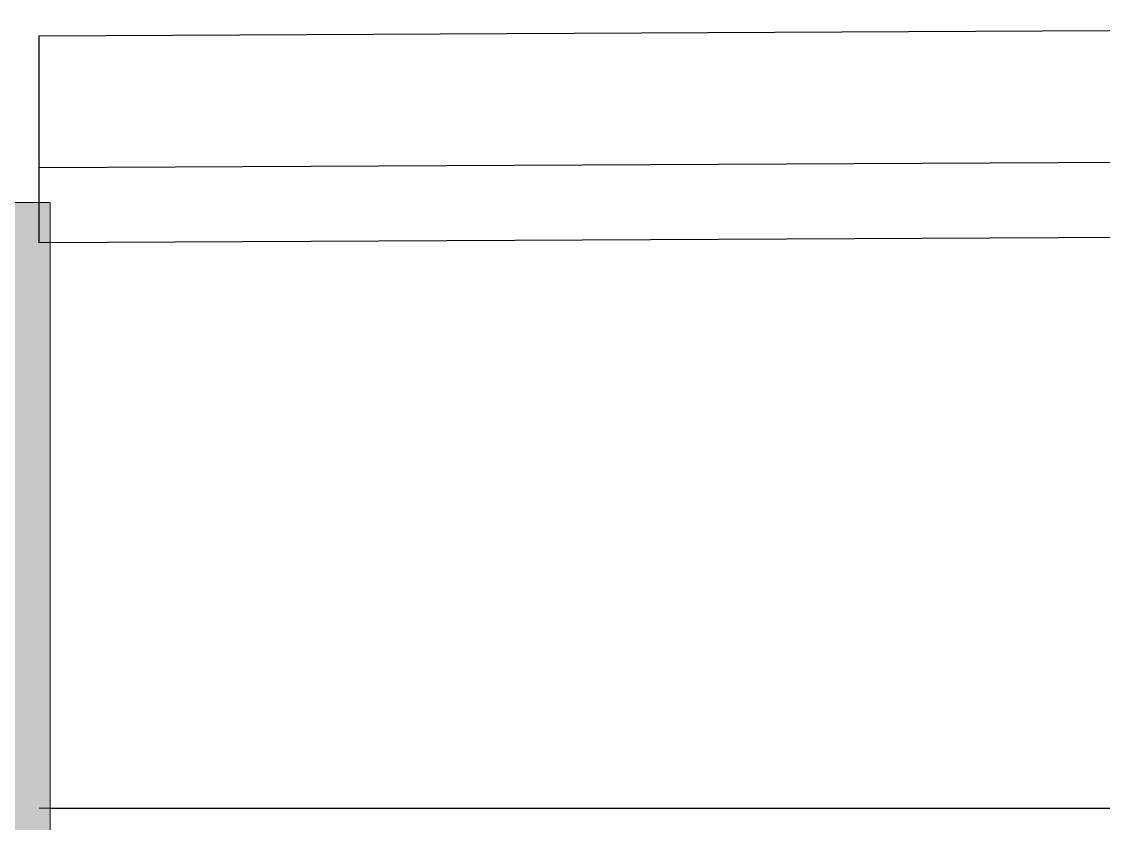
# Model space of a CAD drawing. Header units: metres. Extents: x 0.003 to 0.843, y 0.003 to 0.597.
# Drawn here: x 0.181067 to 0.184738, y 0.493033 to 0.495756 of the extents above; entities that cross this region are included whole.
import ezdxf

# ---------------------------------------------------------------- set-up
doc = ezdxf.new("R2010")
doc.units = ezdxf.units.M
doc.linetypes.add('AUSGEZOGEN', pattern=[0])
doc.layers.add('Plankopf', color=7, linetype='AUSGEZOGEN', lineweight=13)

msp = doc.modelspace()

# ---------------------------------------------------------------- hatches: boundary and pattern name
at = {"layer": 'Plankopf', "linetype": 'AUSGEZOGEN', "lineweight": -3, "true_color": 0xff7070}
msp.add_hatch(color=11, dxfattribs=at).paths.add_polyline_path([(0.1708365, 0.4951415), (0.1708365, 0.4830385), (0.1811635, 0.4830385), (0.1811635, 0.4951415)])

# ---------------------------------------------------------------- linework, layer by layer
at = {"layer": 'Plankopf', "color": 7, "linetype": 'AUSGEZOGEN', "lineweight": -3}
for p, q in [((0.1811264, 0.4950043), (0.1811264, 0.4957079)), ((0.1811635, 0.4930852), (0.1895744, 0.4930852))]:
    msp.add_line(p, q, dxfattribs=at)
at = {"layer": 'Plankopf', "color": 7, "linetype": 'AUSGEZOGEN', "lineweight": 18}
for p, q in [((0.1708365, 0.4951415), (0.1811635, 0.4951415)), ((0.1811635, 0.4951415), (0.1811635, 0.4830385)), ((0.1811264, 0.4930852), (0.1811635, 0.4930852))]:
    msp.add_line(p, q, dxfattribs=at)
at = {"layer": 'Plankopf', "color": 7, "linetype": 'AUSGEZOGEN', "lineweight": -3}
for points in [[(0.1811264, 0.4957079), (0.1908866, 0.4957556), (0.1998061, 0.4925434), (0.1996542, 0.4921217), (0.1910441, 0.4950528), (0.1908104, 0.4950517), (0.1811264, 0.4950043)], [(0.1811264, 0.4952599), (0.1908091, 0.4953074), (0.1996542, 0.4921217)]]:
    msp.add_lwpolyline(points, dxfattribs=at)

doc.saveas('drawing.dxf')
